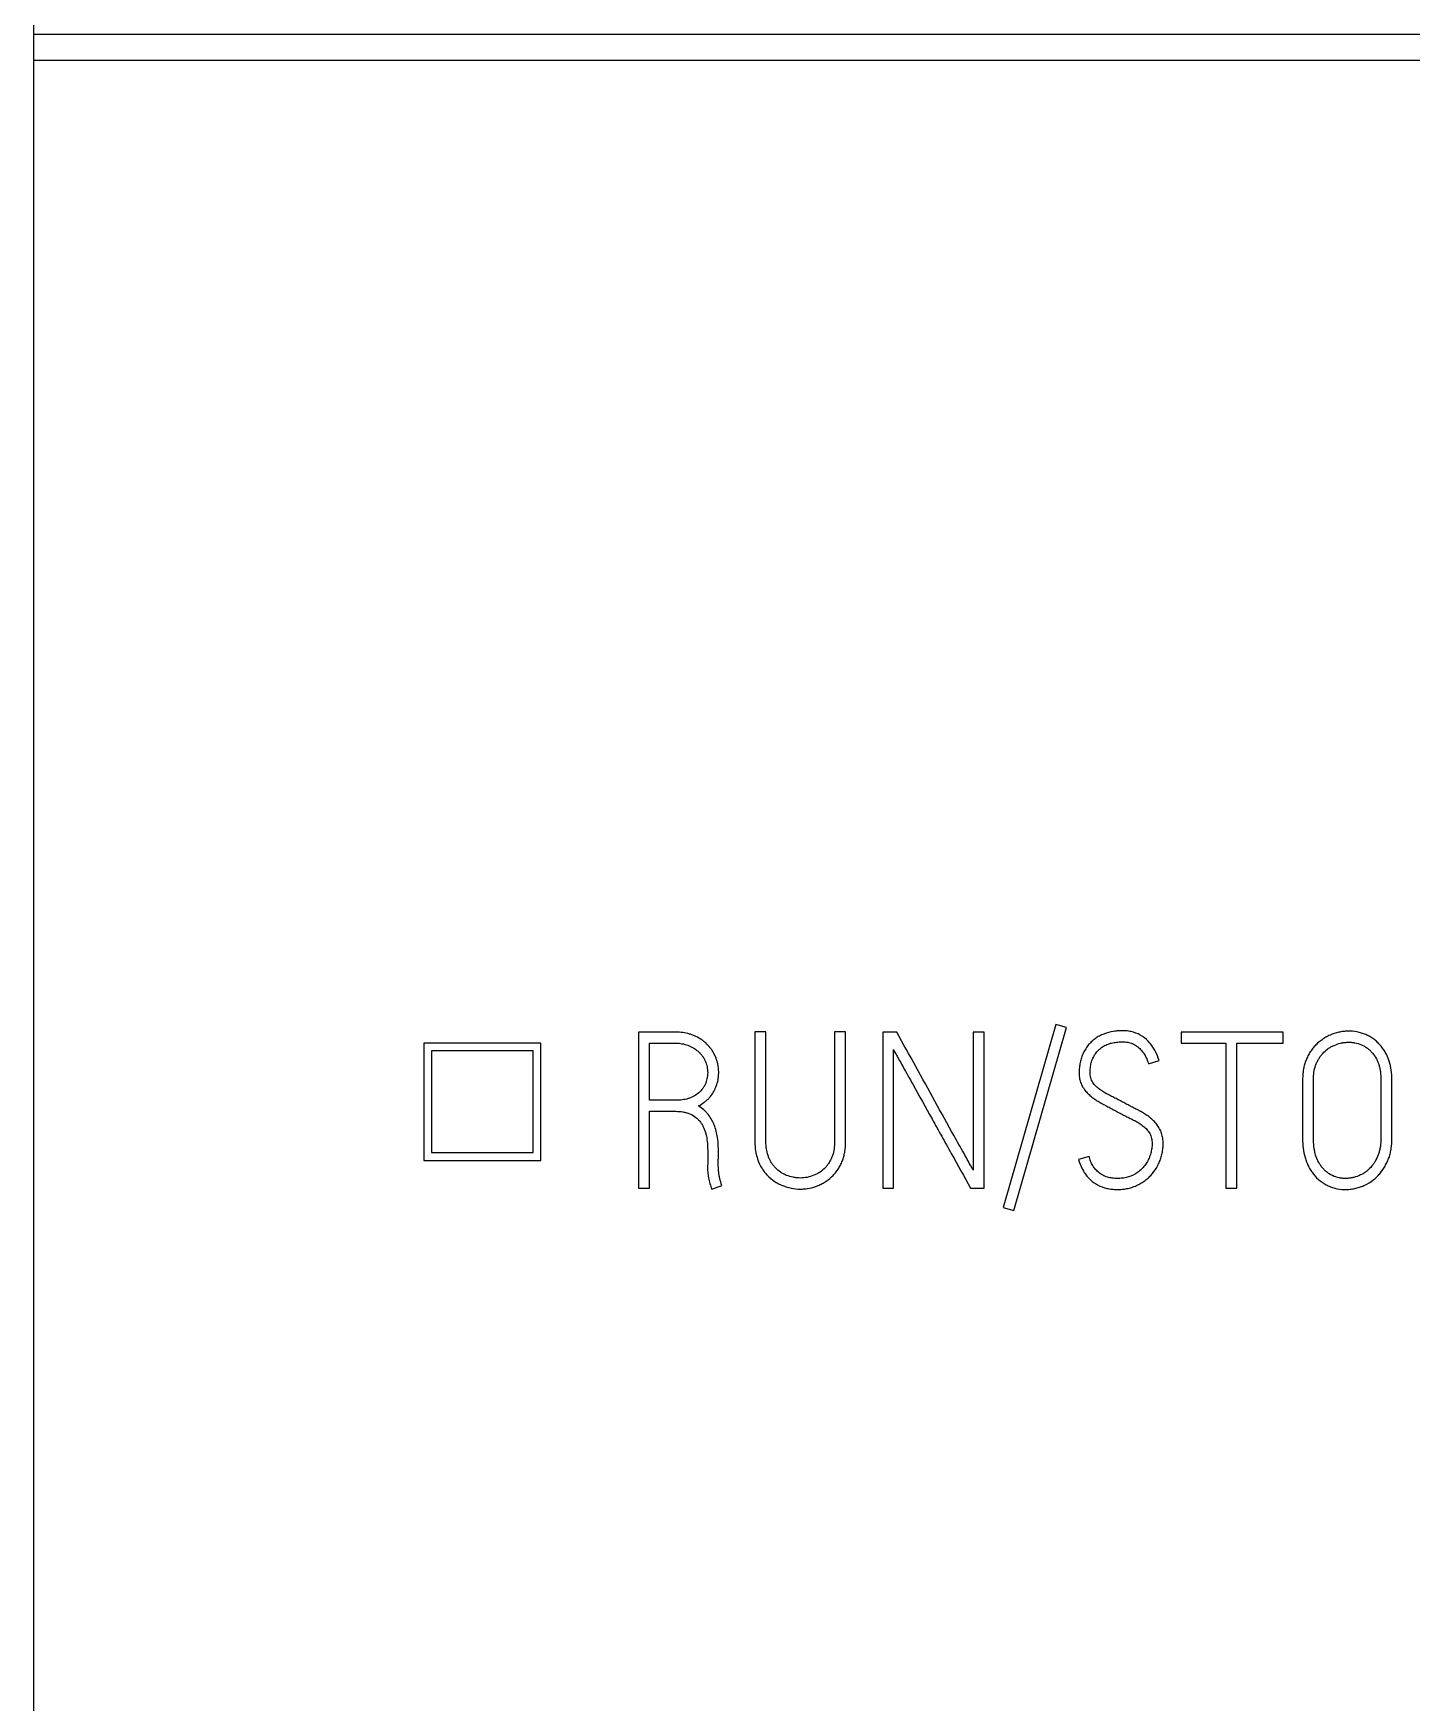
# Model space of a CAD drawing. Extents: x 0 to 420, y 0 to 297.
# Drawn here: x 109.72 to 127.37, y 186.75 to 208.13 of the extents above; entities that cross this region are included whole.
import ezdxf

# ---------------------------------------------------------------- set-up
doc = ezdxf.new("R2010")
doc.units = 0
doc.header["$LTSCALE"] = 23.1
doc.layers.add('10000_FRONT', color=7, linetype='CONTINUOUS')
doc.layers.add('10500_FRONT_LABELING', color=7, linetype='CONTINUOUS')

msp = doc.modelspace()

# ---------------------------------------------------------------- linework, layer by layer
at = {"layer": '10000_FRONT', "color": 7, "linetype": 'CONTINUOUS'}
for p, q in [((109.716, 230.642), (109.716, 140.642)), ((109.716, 208.123), (145.216, 208.123)), ((109.716, 207.79), (145.216, 207.79)), ((114.716, 195.2), (114.716, 193.699)), ((116.216, 195.2), (114.716, 195.2)), ((116.216, 193.699), (116.216, 195.2)), ((114.816, 195.1), (114.816, 193.799)), ((116.116, 195.1), (114.816, 195.1)), ((116.116, 193.799), (116.116, 195.1)), ((114.716, 193.699), (116.216, 193.699)), ((114.816, 193.799), (116.116, 193.799))]:
    msp.add_line(p, q, dxfattribs=at)
at = {"layer": '10500_FRONT_LABELING', "color": 7, "linetype": 'CONTINUOUS'}
for p, q in [((122.811, 195.439), (122.137, 193.095)), ((122.273, 193.057), (122.947, 195.401)), ((122.947, 195.401), (122.811, 195.439)), ((117.466, 195.342), (117.466, 193.342)), ((117.926, 195.342), (117.466, 195.342)), ((117.607, 194.469), (117.607, 195.201)), ((117.607, 195.201), (117.926, 195.201)), ((118.955, 195.345), (118.955, 193.936)), ((119.097, 195.345), (118.955, 195.345)), ((119.097, 193.936), (119.097, 195.345)), ((119.976, 195.345), (119.976, 193.936)), ((120.117, 195.345), (119.976, 195.345)), ((120.117, 193.936), (120.117, 195.345)), ((120.592, 195.342), (120.592, 193.342)), ((120.772, 195.342), (120.592, 195.342)), ((121.751, 195.342), (121.751, 193.573)), ((121.893, 195.342), (121.751, 195.342)), ((121.893, 193.342), (121.893, 195.342)), ((124.414, 195.34), (124.414, 195.198)), ((125.721, 195.34), (124.414, 195.34)), ((124.414, 195.198), (124.986, 195.198)), ((124.986, 195.198), (124.986, 193.342)), ((125.127, 193.342), (125.127, 195.198)), ((125.127, 195.198), (125.721, 195.198)), ((125.721, 195.198), (125.721, 195.34)), ((120.731, 193.342), (120.731, 195.118)), ((123.995, 194.937), (124.131, 194.976)), ((125.97, 194.738), (125.97, 193.975)), ((126.109, 193.975), (126.109, 194.738)), ((126.972, 194.738), (126.972, 193.975)), ((127.113, 193.975), (127.113, 194.738)), ((117.948, 194.469), (117.607, 194.469)), ((117.607, 193.342), (117.607, 194.327)), ((117.607, 194.327), (117.943, 194.327)), ((118.351, 193.828), (118.351, 193.653)), ((118.489, 193.745), (118.489, 193.8)), ((123.235, 193.75), (123.099, 193.711)), ((118.351, 193.653), (118.348, 193.628)), ((117.466, 193.342), (117.607, 193.342)), ((118.403, 193.328), (118.534, 193.378)), ((120.592, 193.342), (120.731, 193.342)), ((121.718, 193.342), (121.893, 193.342)), ((124.986, 193.342), (125.127, 193.342)), ((122.137, 193.095), (122.273, 193.057))]:
    msp.add_line(p, q, dxfattribs=at)
for points, knots in [([(118.234, 194.396), (118.26, 194.41), (118.284, 194.425), (118.319, 194.451), (118.33, 194.46), (118.352, 194.479), (118.362, 194.49), (118.391, 194.522), (118.408, 194.545), (118.43, 194.582), (118.436, 194.595), (118.449, 194.621), (118.455, 194.635), (118.47, 194.675), (118.478, 194.703), (118.486, 194.745), (118.488, 194.76), (118.491, 194.789), (118.492, 194.803), (118.492, 194.846), (118.49, 194.875), (118.484, 194.917), (118.481, 194.932), (118.474, 194.96), (118.47, 194.974), (118.456, 195.015), (118.445, 195.041), (118.425, 195.079), (118.418, 195.092), (118.402, 195.116), (118.393, 195.128), (118.367, 195.162), (118.347, 195.183), (118.315, 195.212), (118.304, 195.221), (118.281, 195.239), (118.269, 195.247), (118.232, 195.27), (118.207, 195.283), (118.167, 195.3), (118.153, 195.305), (118.126, 195.315), (118.084, 195.327), (118.042, 195.334), (117.984, 195.341), (117.955, 195.342), (117.926, 195.342)], [0, 0, 0, 0, 0.0625, 0.0625, 0.09375, 0.09375, 0.125, 0.125, 0.1875, 0.1875, 0.21875, 0.21875, 0.25, 0.25, 0.3125, 0.3125, 0.34375, 0.34375, 0.375, 0.375, 0.4375, 0.4375, 0.46875, 0.46875, 0.5, 0.5, 0.5625, 0.5625, 0.59375, 0.59375, 0.625, 0.625, 0.6875, 0.6875, 0.71875, 0.71875, 0.75, 0.75, 0.8125, 0.8125, 0.84375, 0.84375, 0.875, 0.9375, 0.9375, 1, 1, 1, 1]), ([(117.926, 195.201), (117.952, 195.201), (117.978, 195.199), (118.028, 195.193), (118.054, 195.187), (118.103, 195.171), (118.127, 195.161), (118.172, 195.137), (118.193, 195.124), (118.224, 195.1), (118.234, 195.091), (118.252, 195.073), (118.27, 195.054), (118.285, 195.034), (118.299, 195.012), (118.306, 195.001), (118.323, 194.966), (118.332, 194.942), (118.342, 194.904), (118.344, 194.891), (118.348, 194.866), (118.35, 194.853), (118.351, 194.827), (118.351, 194.815), (118.349, 194.789), (118.348, 194.776), (118.341, 194.738), (118.335, 194.713), (118.321, 194.677), (118.315, 194.665), (118.303, 194.642), (118.296, 194.631), (118.274, 194.6), (118.256, 194.581), (118.217, 194.547), (118.195, 194.533), (118.161, 194.514), (118.15, 194.508), (118.126, 194.498), (118.114, 194.494), (118.077, 194.482), (118.052, 194.477), (118, 194.47), (117.974, 194.469), (117.948, 194.469)], [0, 0, 0, 0, 0.0625, 0.0625, 0.125, 0.125, 0.1875, 0.1875, 0.25, 0.25, 0.28125, 0.28125, 0.3125, 0.34375, 0.34375, 0.375, 0.375, 0.4375, 0.4375, 0.46875, 0.46875, 0.5, 0.5, 0.53125, 0.53125, 0.5625, 0.5625, 0.625, 0.625, 0.65625, 0.65625, 0.6875, 0.6875, 0.75, 0.75, 0.8125, 0.8125, 0.84375, 0.84375, 0.875, 0.875, 0.9375, 0.9375, 1, 1, 1, 1]), ([(121.751, 193.573), (121.731, 193.61), (121.711, 193.647), (121.67, 193.72), (121.65, 193.757), (121.588, 193.867), (121.547, 193.941), (121.424, 194.162), (121.342, 194.309), (121.179, 194.604), (121.098, 194.752), (120.935, 195.047), (120.853, 195.195), (120.772, 195.342)], [0, 0, 0, 0, 0.0625, 0.0625, 0.125, 0.125, 0.25, 0.25, 0.5, 0.5, 0.75, 0.75, 1, 1, 1, 1]), ([(123.099, 193.711), (123.112, 193.67), (123.127, 193.63), (123.156, 193.573), (123.167, 193.554), (123.185, 193.527), (123.191, 193.518), (123.204, 193.501), (123.211, 193.493), (123.232, 193.469), (123.247, 193.454), (123.272, 193.433), (123.28, 193.426), (123.298, 193.413), (123.307, 193.407), (123.352, 193.378), (123.391, 193.36), (123.443, 193.345), (123.454, 193.342), (123.475, 193.338), (123.486, 193.335), (123.517, 193.33), (123.539, 193.328), (123.581, 193.326), (123.603, 193.325), (123.635, 193.327), (123.646, 193.327), (123.668, 193.329), (123.678, 193.33), (123.71, 193.335), (123.731, 193.339), (123.772, 193.349), (123.793, 193.356), (123.823, 193.368), (123.833, 193.372), (123.853, 193.381), (123.862, 193.386), (123.891, 193.401), (123.909, 193.412), (123.945, 193.435), (123.962, 193.448), (123.987, 193.469), (123.995, 193.476), (124.011, 193.491), (124.018, 193.499), (124.055, 193.538), (124.08, 193.572), (124.107, 193.619), (124.113, 193.629), (124.122, 193.648), (124.127, 193.658), (124.14, 193.687), (124.148, 193.707), (124.161, 193.748), (124.167, 193.769), (124.173, 193.8), (124.175, 193.811), (124.179, 193.832), (124.18, 193.843), (124.183, 193.875), (124.184, 193.897), (124.184, 193.939), (124.182, 193.961), (124.176, 194.004), (124.171, 194.025), (124.161, 194.056), (124.158, 194.066), (124.149, 194.085), (124.144, 194.095), (124.128, 194.124), (124.116, 194.141), (124.09, 194.175), (124.076, 194.192), (124.053, 194.214), (124.045, 194.222), (124.028, 194.236), (124.003, 194.256), (123.977, 194.275), (123.942, 194.298), (123.924, 194.309), (123.887, 194.33), (123.868, 194.34), (123.83, 194.359), (123.811, 194.369), (123.773, 194.388), (123.754, 194.398), (123.716, 194.418), (123.697, 194.428), (123.66, 194.448), (123.641, 194.458), (123.603, 194.478), (123.585, 194.488), (123.547, 194.507), (123.528, 194.516), (123.49, 194.536), (123.471, 194.545), (123.434, 194.566), (123.415, 194.577), (123.38, 194.6), (123.362, 194.613), (123.329, 194.64), (123.314, 194.656), (123.294, 194.68), (123.288, 194.689), (123.276, 194.707), (123.271, 194.717), (123.263, 194.736), (123.259, 194.746), (123.254, 194.767), (123.252, 194.778), (123.25, 194.799), (123.249, 194.81), (123.249, 194.831), (123.249, 194.842), (123.251, 194.874), (123.253, 194.895), (123.26, 194.937), (123.265, 194.958), (123.275, 194.988), (123.279, 194.998), (123.288, 195.018), (123.293, 195.027), (123.309, 195.055), (123.322, 195.072), (123.342, 195.096), (123.349, 195.104), (123.365, 195.119), (123.373, 195.126), (123.398, 195.146), (123.415, 195.158), (123.443, 195.173), (123.453, 195.177), (123.473, 195.186), (123.483, 195.19), (123.513, 195.2), (123.534, 195.204), (123.566, 195.209), (123.576, 195.211), (123.597, 195.213), (123.608, 195.214), (123.64, 195.217), (123.661, 195.218), (123.693, 195.217), (123.704, 195.216), (123.725, 195.213), (123.736, 195.211), (123.767, 195.204), (123.787, 195.197), (123.815, 195.182), (123.825, 195.176), (123.843, 195.165), (123.852, 195.159), (123.868, 195.145), (123.876, 195.138), (123.892, 195.123), (123.899, 195.116), (123.913, 195.099), (123.92, 195.091), (123.932, 195.074), (123.938, 195.065), (123.95, 195.046), (123.955, 195.037), (123.964, 195.018), (123.969, 195.008), (123.982, 194.978), (123.99, 194.958), (123.995, 194.937)], [0, 0, 0, 0, 0.03125, 0.03125, 0.046875, 0.046875, 0.054688, 0.054688, 0.0625, 0.0625, 0.078125, 0.078125, 0.085938, 0.085938, 0.09375, 0.09375, 0.125, 0.125, 0.132812, 0.132812, 0.140625, 0.140625, 0.15625, 0.15625, 0.171875, 0.171875, 0.179688, 0.179688, 0.1875, 0.1875, 0.203125, 0.203125, 0.21875, 0.21875, 0.226562, 0.226562, 0.234375, 0.234375, 0.25, 0.25, 0.265625, 0.265625, 0.273438, 0.273438, 0.28125, 0.28125, 0.3125, 0.3125, 0.320312, 0.320312, 0.328125, 0.328125, 0.34375, 0.34375, 0.359375, 0.359375, 0.367188, 0.367188, 0.375, 0.375, 0.390625, 0.390625, 0.40625, 0.40625, 0.421875, 0.421875, 0.429688, 0.429688, 0.4375, 0.4375, 0.453125, 0.453125, 0.46875, 0.46875, 0.476562, 0.476562, 0.484375, 0.5, 0.5, 0.515625, 0.515625, 0.53125, 0.53125, 0.546875, 0.546875, 0.5625, 0.5625, 0.578125, 0.578125, 0.59375, 0.59375, 0.609375, 0.609375, 0.625, 0.625, 0.640625, 0.640625, 0.65625, 0.65625, 0.671875, 0.671875, 0.6875, 0.6875, 0.695312, 0.695312, 0.703125, 0.703125, 0.710938, 0.710938, 0.71875, 0.71875, 0.726562, 0.726562, 0.734375, 0.734375, 0.75, 0.75, 0.765625, 0.765625, 0.773438, 0.773438, 0.78125, 0.78125, 0.796875, 0.796875, 0.804688, 0.804688, 0.8125, 0.8125, 0.828125, 0.828125, 0.835938, 0.835938, 0.84375, 0.84375, 0.859375, 0.859375, 0.867188, 0.867188, 0.875, 0.875, 0.890625, 0.890625, 0.898438, 0.898438, 0.90625, 0.90625, 0.921875, 0.921875, 0.929688, 0.929688, 0.9375, 0.9375, 0.945312, 0.945312, 0.953125, 0.953125, 0.960938, 0.960938, 0.96875, 0.96875, 0.976562, 0.976562, 0.984375, 0.984375, 1, 1, 1, 1]), ([(124.131, 194.976), (124.119, 195.017), (124.104, 195.057), (124.075, 195.113), (124.064, 195.132), (124.047, 195.159), (124.04, 195.167), (124.028, 195.185), (124.021, 195.193), (123.986, 195.234), (123.955, 195.262), (123.883, 195.31), (123.844, 195.328), (123.793, 195.343), (123.782, 195.346), (123.761, 195.351), (123.751, 195.352), (123.719, 195.357), (123.698, 195.358), (123.655, 195.359), (123.634, 195.359), (123.591, 195.356), (123.57, 195.353), (123.506, 195.343), (123.465, 195.333), (123.415, 195.313), (123.405, 195.309), (123.386, 195.3), (123.376, 195.296), (123.348, 195.281), (123.33, 195.27), (123.304, 195.251), (123.295, 195.244), (123.279, 195.231), (123.271, 195.223), (123.247, 195.201), (123.233, 195.185), (123.207, 195.152), (123.195, 195.134), (123.178, 195.106), (123.173, 195.097), (123.163, 195.078), (123.159, 195.068), (123.146, 195.039), (123.139, 195.019), (123.129, 194.988), (123.127, 194.978), (123.122, 194.957), (123.119, 194.946), (123.114, 194.915), (123.111, 194.893), (123.108, 194.851), (123.107, 194.83), (123.108, 194.798), (123.109, 194.787), (123.111, 194.765), (123.112, 194.755), (123.118, 194.723), (123.124, 194.703), (123.136, 194.673), (123.14, 194.663), (123.15, 194.644), (123.156, 194.635), (123.168, 194.617), (123.174, 194.608), (123.187, 194.591), (123.194, 194.583), (123.208, 194.567), (123.215, 194.559), (123.231, 194.544), (123.239, 194.537), (123.263, 194.516), (123.28, 194.503), (123.314, 194.478), (123.332, 194.466), (123.368, 194.444), (123.387, 194.433), (123.425, 194.413), (123.444, 194.403), (123.482, 194.384), (123.501, 194.374), (123.539, 194.353), (123.558, 194.343), (123.595, 194.322), (123.614, 194.312), (123.652, 194.291), (123.671, 194.282), (123.709, 194.262), (123.729, 194.253), (123.768, 194.234), (123.787, 194.225), (123.825, 194.206), (123.844, 194.195), (123.871, 194.178), (123.88, 194.172), (123.898, 194.16), (123.907, 194.154), (123.924, 194.141), (123.933, 194.134), (123.949, 194.12), (123.957, 194.113), (123.972, 194.097), (123.979, 194.089), (123.992, 194.072), (123.999, 194.064), (124.01, 194.046), (124.016, 194.036), (124.025, 194.017), (124.028, 194.007), (124.035, 193.986), (124.037, 193.975), (124.04, 193.954), (124.041, 193.943), (124.043, 193.911), (124.042, 193.89), (124.038, 193.847), (124.034, 193.826), (124.026, 193.795), (124.023, 193.784), (124.017, 193.764), (124.014, 193.754), (124.003, 193.724), (123.994, 193.704), (123.973, 193.667), (123.961, 193.649), (123.935, 193.615), (123.921, 193.599), (123.897, 193.577), (123.889, 193.57), (123.873, 193.556), (123.864, 193.55), (123.82, 193.519), (123.782, 193.499), (123.731, 193.483), (123.72, 193.48), (123.699, 193.476), (123.667, 193.47), (123.635, 193.468), (123.603, 193.467), (123.592, 193.467), (123.57, 193.468), (123.56, 193.468), (123.527, 193.472), (123.506, 193.475), (123.475, 193.483), (123.465, 193.486), (123.444, 193.493), (123.434, 193.497), (123.405, 193.511), (123.387, 193.522), (123.361, 193.542), (123.353, 193.549), (123.337, 193.564), (123.322, 193.579), (123.308, 193.595), (123.295, 193.613), (123.289, 193.622), (123.272, 193.649), (123.262, 193.668), (123.25, 193.698), (123.246, 193.708), (123.24, 193.729), (123.237, 193.739), (123.235, 193.75)], [0, 0, 0, 0, 0.03125, 0.03125, 0.046875, 0.046875, 0.054688, 0.054688, 0.0625, 0.0625, 0.09375, 0.09375, 0.125, 0.125, 0.132812, 0.132812, 0.140625, 0.140625, 0.15625, 0.15625, 0.171875, 0.171875, 0.1875, 0.1875, 0.21875, 0.21875, 0.226562, 0.226562, 0.234375, 0.234375, 0.25, 0.25, 0.257812, 0.257812, 0.265625, 0.265625, 0.28125, 0.28125, 0.296875, 0.296875, 0.304688, 0.304688, 0.3125, 0.3125, 0.328125, 0.328125, 0.335938, 0.335938, 0.34375, 0.34375, 0.359375, 0.359375, 0.375, 0.375, 0.382812, 0.382812, 0.390625, 0.390625, 0.40625, 0.40625, 0.414062, 0.414062, 0.421875, 0.421875, 0.429688, 0.429688, 0.4375, 0.4375, 0.445312, 0.445312, 0.453125, 0.453125, 0.46875, 0.46875, 0.484375, 0.484375, 0.5, 0.5, 0.515625, 0.515625, 0.53125, 0.53125, 0.546875, 0.546875, 0.5625, 0.5625, 0.578125, 0.578125, 0.59375, 0.59375, 0.609375, 0.609375, 0.625, 0.625, 0.632812, 0.632812, 0.640625, 0.640625, 0.648438, 0.648438, 0.65625, 0.65625, 0.664062, 0.664062, 0.671875, 0.671875, 0.679688, 0.679688, 0.6875, 0.6875, 0.695312, 0.695312, 0.703125, 0.703125, 0.71875, 0.71875, 0.734375, 0.734375, 0.742188, 0.742188, 0.75, 0.75, 0.765625, 0.765625, 0.78125, 0.78125, 0.796875, 0.796875, 0.804688, 0.804688, 0.8125, 0.8125, 0.84375, 0.84375, 0.851562, 0.851562, 0.859375, 0.875, 0.875, 0.882812, 0.882812, 0.890625, 0.890625, 0.90625, 0.90625, 0.914062, 0.914062, 0.921875, 0.921875, 0.9375, 0.9375, 0.945312, 0.945312, 0.953125, 0.960938, 0.960938, 0.96875, 0.96875, 0.984375, 0.984375, 0.992188, 0.992188, 1, 1, 1, 1]), ([(127.113, 194.738), (127.113, 194.777), (127.111, 194.816), (127.1, 194.893), (127.091, 194.931), (127.073, 194.987), (127.066, 195.005), (127.051, 195.041), (127.034, 195.076), (127.013, 195.109), (126.991, 195.141), (126.979, 195.157), (126.953, 195.186), (126.94, 195.2), (126.911, 195.227), (126.897, 195.24), (126.873, 195.257), (126.865, 195.263), (126.848, 195.274), (126.84, 195.279), (126.814, 195.294), (126.797, 195.302), (126.761, 195.318), (126.742, 195.324), (126.714, 195.333), (126.705, 195.335), (126.686, 195.34), (126.676, 195.342), (126.627, 195.351), (126.588, 195.354), (126.53, 195.353), (126.51, 195.352), (126.471, 195.347), (126.451, 195.343), (126.394, 195.33), (126.357, 195.318), (126.312, 195.298), (126.303, 195.294), (126.285, 195.285), (126.276, 195.281), (126.251, 195.266), (126.234, 195.256), (126.203, 195.233), (126.187, 195.221), (126.165, 195.202), (126.158, 195.195), (126.143, 195.182), (126.136, 195.175), (126.116, 195.153), (126.104, 195.138), (126.08, 195.107), (126.069, 195.091), (126.049, 195.058), (126.04, 195.04), (126.022, 195.005), (126.015, 194.987), (126.001, 194.95), (125.996, 194.932), (125.986, 194.894), (125.982, 194.875), (125.976, 194.836), (125.974, 194.816), (125.971, 194.777), (125.97, 194.757), (125.97, 194.738)], [0, 0, 0, 0, 0.0625, 0.0625, 0.125, 0.125, 0.15625, 0.15625, 0.1875, 0.21875, 0.21875, 0.25, 0.25, 0.28125, 0.28125, 0.3125, 0.3125, 0.328125, 0.328125, 0.34375, 0.34375, 0.375, 0.375, 0.40625, 0.40625, 0.421875, 0.421875, 0.4375, 0.4375, 0.5, 0.5, 0.53125, 0.53125, 0.5625, 0.5625, 0.625, 0.625, 0.640625, 0.640625, 0.65625, 0.65625, 0.6875, 0.6875, 0.71875, 0.71875, 0.734375, 0.734375, 0.75, 0.75, 0.78125, 0.78125, 0.8125, 0.8125, 0.84375, 0.84375, 0.875, 0.875, 0.90625, 0.90625, 0.9375, 0.9375, 0.96875, 0.96875, 1, 1, 1, 1]), ([(126.109, 194.738), (126.109, 194.768), (126.111, 194.797), (126.12, 194.856), (126.127, 194.885), (126.142, 194.928), (126.147, 194.942), (126.16, 194.969), (126.167, 194.982), (126.182, 195.008), (126.19, 195.02), (126.208, 195.045), (126.217, 195.057), (126.248, 195.09), (126.27, 195.11), (126.306, 195.136), (126.319, 195.144), (126.345, 195.159), (126.359, 195.166), (126.4, 195.184), (126.428, 195.193), (126.472, 195.203), (126.487, 195.206), (126.517, 195.21), (126.532, 195.211), (126.562, 195.212), (126.576, 195.212), (126.606, 195.21), (126.621, 195.208), (126.666, 195.201), (126.695, 195.192), (126.736, 195.174), (126.75, 195.168), (126.775, 195.152), (126.8, 195.136), (126.823, 195.116), (126.845, 195.095), (126.855, 195.084), (126.884, 195.05), (126.902, 195.026), (126.919, 194.993), (126.923, 194.986), (126.929, 194.972), (126.938, 194.952), (126.95, 194.916), (126.957, 194.887), (126.962, 194.857), (126.965, 194.843), (126.97, 194.798), (126.972, 194.768), (126.972, 194.738)], [0, 0, 0, 0, 0.0625, 0.0625, 0.125, 0.125, 0.15625, 0.15625, 0.1875, 0.1875, 0.21875, 0.21875, 0.25, 0.25, 0.3125, 0.3125, 0.34375, 0.34375, 0.375, 0.375, 0.4375, 0.4375, 0.46875, 0.46875, 0.5, 0.5, 0.53125, 0.53125, 0.5625, 0.5625, 0.625, 0.625, 0.65625, 0.65625, 0.6875, 0.71875, 0.71875, 0.75, 0.75, 0.8125, 0.8125, 0.828125, 0.828125, 0.84375, 0.875, 0.90625, 0.90625, 0.9375, 0.9375, 1, 1, 1, 1]), ([(120.731, 195.118), (120.74, 195.099), (120.75, 195.08), (120.77, 195.043), (120.781, 195.025), (120.812, 194.969), (120.833, 194.932), (120.895, 194.822), (120.936, 194.748), (121.06, 194.526), (121.141, 194.378), (121.245, 194.193), (121.265, 194.156), (121.307, 194.082), (121.327, 194.045), (121.389, 193.934), (121.43, 193.86), (121.553, 193.638), (121.636, 193.49), (121.718, 193.342)], [0, 0, 0, 0, 0.03125, 0.03125, 0.0625, 0.0625, 0.125, 0.125, 0.25, 0.25, 0.5, 0.5, 0.5625, 0.5625, 0.625, 0.625, 0.75, 0.75, 1, 1, 1, 1]), ([(118.489, 193.8), (118.489, 193.857), (118.486, 193.914), (118.476, 193.998), (118.471, 194.026), (118.459, 194.081), (118.451, 194.108), (118.437, 194.148), (118.431, 194.161), (118.419, 194.187), (118.413, 194.2), (118.392, 194.237), (118.377, 194.26), (118.351, 194.294), (118.342, 194.305), (118.323, 194.326), (118.313, 194.336), (118.281, 194.365), (118.259, 194.382), (118.234, 194.396)], [0, 0, 0, 0, 0.25, 0.25, 0.375, 0.375, 0.5, 0.5, 0.5625, 0.5625, 0.625, 0.625, 0.75, 0.75, 0.8125, 0.8125, 0.875, 0.875, 1, 1, 1, 1]), ([(117.943, 194.327), (117.974, 194.327), (118.004, 194.325), (118.049, 194.317), (118.064, 194.314), (118.086, 194.307), (118.093, 194.305), (118.108, 194.3), (118.115, 194.297), (118.151, 194.282), (118.177, 194.266), (118.207, 194.242), (118.213, 194.237), (118.225, 194.227), (118.23, 194.221), (118.246, 194.205), (118.255, 194.193), (118.273, 194.168), (118.281, 194.154), (118.296, 194.127), (118.302, 194.113), (118.314, 194.085), (118.318, 194.07), (118.327, 194.041), (118.331, 194.026), (118.34, 193.981), (118.344, 193.95), (118.349, 193.889), (118.351, 193.859), (118.351, 193.828)], [0, 0, 0, 0, 0.125, 0.125, 0.1875, 0.1875, 0.21875, 0.21875, 0.25, 0.25, 0.375, 0.375, 0.40625, 0.40625, 0.4375, 0.4375, 0.5, 0.5, 0.5625, 0.5625, 0.625, 0.625, 0.6875, 0.6875, 0.75, 0.75, 0.875, 0.875, 1, 1, 1, 1]), ([(118.955, 193.936), (118.955, 193.897), (118.958, 193.858), (118.967, 193.8), (118.97, 193.781), (118.977, 193.753), (118.98, 193.743), (118.986, 193.724), (118.989, 193.715), (119.006, 193.669), (119.023, 193.634), (119.054, 193.584), (119.064, 193.568), (119.088, 193.537), (119.101, 193.522), (119.142, 193.48), (119.172, 193.455), (119.212, 193.427), (119.221, 193.422), (119.237, 193.412), (119.246, 193.407), (119.272, 193.393), (119.29, 193.385), (119.344, 193.362), (119.381, 193.351), (119.459, 193.335), (119.497, 193.331), (119.556, 193.331), (119.575, 193.332), (119.614, 193.336), (119.634, 193.339), (119.692, 193.35), (119.729, 193.361), (119.774, 193.38), (119.783, 193.384), (119.801, 193.392), (119.81, 193.396), (119.836, 193.41), (119.853, 193.421), (119.901, 193.453), (119.931, 193.478), (119.964, 193.514), (119.971, 193.521), (119.984, 193.536), (119.99, 193.544), (120.008, 193.567), (120.019, 193.583), (120.039, 193.617), (120.049, 193.634), (120.066, 193.669), (120.074, 193.687), (120.087, 193.724), (120.093, 193.743), (120.102, 193.78), (120.106, 193.799), (120.112, 193.838), (120.114, 193.857), (120.117, 193.897), (120.117, 193.916), (120.117, 193.936)], [0, 0, 0, 0, 0.0625, 0.0625, 0.09375, 0.09375, 0.109375, 0.109375, 0.125, 0.125, 0.1875, 0.1875, 0.21875, 0.21875, 0.25, 0.25, 0.3125, 0.3125, 0.328125, 0.328125, 0.34375, 0.34375, 0.375, 0.375, 0.4375, 0.4375, 0.5, 0.5, 0.53125, 0.53125, 0.5625, 0.5625, 0.625, 0.625, 0.640625, 0.640625, 0.65625, 0.65625, 0.6875, 0.6875, 0.75, 0.75, 0.765625, 0.765625, 0.78125, 0.78125, 0.8125, 0.8125, 0.84375, 0.84375, 0.875, 0.875, 0.90625, 0.90625, 0.9375, 0.9375, 0.96875, 0.96875, 1, 1, 1, 1]), ([(119.976, 193.936), (119.976, 193.906), (119.974, 193.876), (119.966, 193.818), (119.959, 193.789), (119.945, 193.747), (119.939, 193.733), (119.926, 193.706), (119.919, 193.693), (119.904, 193.667), (119.896, 193.654), (119.883, 193.636), (119.878, 193.63), (119.869, 193.619), (119.864, 193.613), (119.838, 193.586), (119.816, 193.566), (119.779, 193.541), (119.766, 193.533), (119.739, 193.519), (119.726, 193.513), (119.684, 193.496), (119.655, 193.487), (119.596, 193.476), (119.567, 193.473), (119.522, 193.473), (119.507, 193.473), (119.477, 193.476), (119.462, 193.479), (119.418, 193.487), (119.39, 193.496), (119.355, 193.509), (119.348, 193.512), (119.335, 193.519), (119.328, 193.522), (119.308, 193.532), (119.295, 193.54), (119.258, 193.565), (119.236, 193.584), (119.21, 193.612), (119.205, 193.617), (119.196, 193.629), (119.191, 193.635), (119.178, 193.653), (119.169, 193.665), (119.154, 193.691), (119.147, 193.704), (119.134, 193.731), (119.129, 193.745), (119.114, 193.788), (119.107, 193.817), (119.101, 193.861), (119.099, 193.876), (119.097, 193.906), (119.097, 193.921), (119.097, 193.936)], [0, 0, 0, 0, 0.0625, 0.0625, 0.125, 0.125, 0.15625, 0.15625, 0.1875, 0.1875, 0.21875, 0.21875, 0.234375, 0.234375, 0.25, 0.25, 0.3125, 0.3125, 0.34375, 0.34375, 0.375, 0.375, 0.4375, 0.4375, 0.5, 0.5, 0.53125, 0.53125, 0.5625, 0.5625, 0.625, 0.625, 0.640625, 0.640625, 0.65625, 0.65625, 0.6875, 0.6875, 0.75, 0.75, 0.765625, 0.765625, 0.78125, 0.78125, 0.8125, 0.8125, 0.84375, 0.84375, 0.875, 0.875, 0.9375, 0.9375, 0.96875, 0.96875, 1, 1, 1, 1]), ([(125.97, 193.975), (125.97, 193.934), (125.973, 193.894), (125.982, 193.814), (125.99, 193.775), (126.007, 193.717), (126.013, 193.697), (126.028, 193.66), (126.036, 193.641), (126.053, 193.605), (126.063, 193.588), (126.085, 193.554), (126.097, 193.537), (126.135, 193.49), (126.163, 193.461), (126.202, 193.43), (126.21, 193.424), (126.227, 193.412), (126.235, 193.407), (126.261, 193.391), (126.297, 193.371), (126.334, 193.357), (126.363, 193.348), (126.373, 193.345), (126.392, 193.34), (126.402, 193.338), (126.452, 193.328), (126.492, 193.325), (126.553, 193.326), (126.573, 193.328), (126.614, 193.333), (126.633, 193.337), (126.672, 193.346), (126.692, 193.352), (126.72, 193.362), (126.73, 193.365), (126.749, 193.373), (126.758, 193.377), (126.804, 193.398), (126.838, 193.419), (126.886, 193.456), (126.901, 193.469), (126.93, 193.497), (126.944, 193.512), (126.983, 193.558), (127.006, 193.591), (127.036, 193.644), (127.045, 193.662), (127.062, 193.699), (127.07, 193.717), (127.083, 193.755), (127.089, 193.774), (127.098, 193.814), (127.102, 193.834), (127.111, 193.894), (127.113, 193.934), (127.113, 193.975)], [0, 0, 0, 0, 0.0625, 0.0625, 0.125, 0.125, 0.15625, 0.15625, 0.1875, 0.1875, 0.21875, 0.21875, 0.25, 0.25, 0.3125, 0.3125, 0.328125, 0.328125, 0.34375, 0.34375, 0.375, 0.40625, 0.40625, 0.421875, 0.421875, 0.4375, 0.4375, 0.5, 0.5, 0.53125, 0.53125, 0.5625, 0.5625, 0.59375, 0.59375, 0.609375, 0.609375, 0.625, 0.625, 0.6875, 0.6875, 0.71875, 0.71875, 0.75, 0.75, 0.8125, 0.8125, 0.84375, 0.84375, 0.875, 0.875, 0.90625, 0.90625, 0.9375, 0.9375, 1, 1, 1, 1]), ([(126.972, 193.975), (126.972, 193.944), (126.97, 193.913), (126.964, 193.866), (126.961, 193.851), (126.955, 193.821), (126.95, 193.806), (126.936, 193.761), (126.924, 193.732), (126.902, 193.691), (126.894, 193.678), (126.877, 193.652), (126.868, 193.639), (126.838, 193.603), (126.816, 193.581), (126.78, 193.552), (126.768, 193.543), (126.748, 193.53), (126.741, 193.526), (126.727, 193.519), (126.72, 193.515), (126.685, 193.498), (126.656, 193.488), (126.611, 193.477), (126.595, 193.474), (126.564, 193.469), (126.549, 193.468), (126.518, 193.467), (126.502, 193.467), (126.471, 193.469), (126.456, 193.471), (126.41, 193.48), (126.38, 193.49), (126.337, 193.51), (126.324, 193.517), (126.298, 193.534), (126.286, 193.544), (126.262, 193.564), (126.25, 193.575), (126.229, 193.598), (126.209, 193.621), (126.191, 193.647), (126.175, 193.674), (126.168, 193.688), (126.148, 193.73), (126.138, 193.759), (126.127, 193.805), (126.123, 193.82), (126.118, 193.851), (126.116, 193.866), (126.111, 193.912), (126.109, 193.944), (126.109, 193.975)], [0, 0, 0, 0, 0.0625, 0.0625, 0.09375, 0.09375, 0.125, 0.125, 0.1875, 0.1875, 0.21875, 0.21875, 0.25, 0.25, 0.3125, 0.3125, 0.34375, 0.34375, 0.359375, 0.359375, 0.375, 0.375, 0.4375, 0.4375, 0.46875, 0.46875, 0.5, 0.5, 0.53125, 0.53125, 0.5625, 0.5625, 0.625, 0.625, 0.65625, 0.65625, 0.6875, 0.6875, 0.71875, 0.71875, 0.75, 0.78125, 0.78125, 0.8125, 0.8125, 0.875, 0.875, 0.90625, 0.90625, 0.9375, 0.9375, 1, 1, 1, 1]), ([(118.534, 193.378), (118.522, 193.407), (118.512, 193.437), (118.502, 193.482), (118.499, 193.497), (118.494, 193.528), (118.492, 193.543), (118.49, 193.574), (118.488, 193.59), (118.487, 193.621), (118.486, 193.636), (118.486, 193.659), (118.486, 193.667), (118.486, 193.683), (118.486, 193.69), (118.486, 193.706), (118.487, 193.714), (118.488, 193.729), (118.488, 193.737), (118.489, 193.745)], [0, 0, 0, 0, 0.25, 0.25, 0.375, 0.375, 0.5, 0.5, 0.625, 0.625, 0.75, 0.75, 0.8125, 0.8125, 0.875, 0.875, 0.9375, 0.9375, 1, 1, 1, 1]), ([(118.348, 193.628), (118.348, 193.603), (118.349, 193.577), (118.354, 193.526), (118.358, 193.501), (118.367, 193.451), (118.373, 193.426), (118.387, 193.377), (118.395, 193.353), (118.403, 193.328)], [0, 0, 0, 0, 0.25, 0.25, 0.5, 0.5, 0.75, 0.75, 1, 1, 1, 1])]:
    msp.add_open_spline(points, degree=3, knots=knots, dxfattribs=at)

doc.saveas('drawing.dxf')
